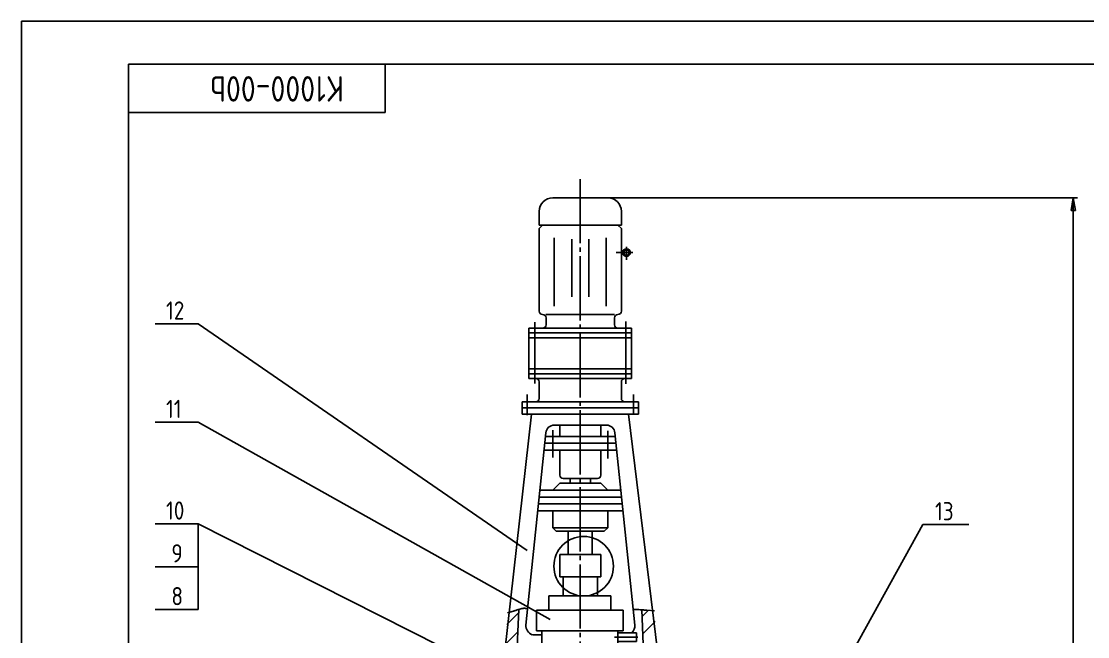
# Model space of a CAD drawing. Extents: x 26 to 65864, y -126 to 468.
# Drawn here: x 26 to 275.1, y 324.1 to 467.9 of the extents above; entities that cross this region are included whole.
import ezdxf

# ---------------------------------------------------------------- set-up
doc = ezdxf.new("R2010")
doc.units = 0
doc.linetypes.add('DASHDOT', pattern=[18, 15, -1, 1, -1])
doc.layers.get('0').update_dxf_attribs({"linetype": 'DASHDOT'})
for name, color, linetype in [('1', 7, 'CONTINUOUS'), ('2', 134, 'CONTINUOUS'), ('3', 7, 'CONTINUOUS')]:
    doc.layers.add(name, color=color, linetype=linetype)
doc.styles.get("Standard").update_dxf_attribs({"font": 'gbenor.shx', "bigfont": 'gbcbig.shx'})

# ---------------------------------------------------------------- blocks, each defined once
blk = doc.blocks.new('Cadt2')
blk.add_line((164.59, 324.01), (170, 324.01))
at = {"layer": '1'}
for p, q in [((149.22, 333.62), (149.22, 330.29, 1)), ((163.72, 333.62), (149.22, 333.62)), ((163.72, 333.62), (163.72, 330.29)), ((146.34, 330.29), (146.34, 325.48)), ((166.59, 330.29), (146.34, 330.29)), ((166.59, 330.29), (166.59, 325.48)), ((166.59, 325.48), (146.34, 325.48)), ((147.59, 325.48), (147.59, 318.22)), ((165.34, 325.48), (165.34, 318.22)), ((169.71, 325.01), (165.34, 325.01)), ((169.71, 323.01), (169.71, 325.01)), ((169.71, 323.01), (165.34, 323.01)), ((143.22, 320.76), (147.59, 320.76)), ((143.22, 320.76), (143.22, 318.76)), ((143.22, 318.76), (147.59, 318.76)), ((144.82, 318.22), (168.32, 318.22)), ((161.22, 315.62), (144.82, 315.62)), ((168.32, 315.62), (155.59, 315.62)), ((161.22, 315.62), (168.32, 315.62))]:
    blk.add_line(p, q, dxfattribs=at)
at = {"layer": '2'}
for p, q in [((144.82, 315.62), (144.82, 318.22)), ((168.32, 315.62), (168.32, 318.22))]:
    blk.add_line(p, q, dxfattribs=at)

msp = doc.modelspace()

# ---------------------------------------------------------------- linework, layer by layer
for p, q in [((156.57, 431.01), (156.57, 258.14)), ((164.96, 413.86), (168.85, 413.86)), ((167.37, 415.21), (167.37, 412.18)), ((145.97, 397.62), (145.97, 383.24)), ((167.17, 397.77), (167.17, 383.15)), ((144.17, 380.71), (144.17, 375.84)), ((168.97, 380.71), (168.97, 376.3)), ((150.17, 372.36), (150.17, 365.94)), ((162.97, 372.19), (162.97, 365.77))]:
    msp.add_line(p, q)
at = {"layer": '1'}
for p, q in [((150.17, 426.66), (162.97, 426.66, 6.28)), ((146.97, 423.46), (146.97, 420.26)), ((166.17, 423.46), (166.17, 420.26)), ((146.97, 419.46), (147.77, 420.26)), ((146.97, 420.26), (166.17, 420.26)), ((146.97, 419.46), (146.97, 400.18)), ((165.37, 420.26), (166.17, 419.46)), ((166.17, 419.46), (166.17, 400.18)), ((150.5, 401.34), (150.5, 417.3)), ((154.57, 416.99), (154.57, 403.53)), ((158.57, 416.99), (158.57, 403.53)), ((162.64, 401.34), (162.64, 417.3)), ((166.17, 414.26), (166.57, 414.26)), ((166.17, 413.46), (166.57, 413.46)), ((148.5, 399.38), (164.59, 399.38, 6.28)), ((148.57, 398.58), (148.57, 396.98)), ((164.57, 398.58), (164.57, 396.98, 6.28)), ((144.57, 396.18), (144.57, 384.42)), ((144.57, 396.18), (147.77, 396.18)), ((147.77, 396.18), (165.37, 396.18, 6.28)), ((165.37, 396.18), (168.57, 396.18)), ((168.57, 396.18), (168.57, 384.42)), ((144.57, 395.06), (168.57, 395.06)), ((144.57, 393.94), (168.57, 393.94)), ((144.57, 386.66), (168.57, 386.66)), ((144.57, 385.54), (168.57, 385.54)), ((144.57, 384.42), (146.17, 384.42)), ((146.17, 384.42), (166.97, 384.42, 6.28)), ((146.97, 383.62), (146.97, 379.78)), ((166.17, 383.62), (166.17, 379.78, 6.28)), ((166.97, 384.42), (168.57, 384.42, 6.28)), ((142.97, 378.98), (146.17, 378.98)), ((142.97, 378.98), (142.97, 376.1)), ((146.17, 378.98), (166.97, 378.98, 6.28)), ((166.97, 378.98), (170.17, 378.98)), ((170.17, 376.1), (170.17, 378.98)), ((145.16, 376.1), (138.97, 320.74)), ((142.97, 377.54), (170.17, 377.54)), ((142.97, 377.54), (170.17, 377.54)), ((142.97, 376.1), (170.17, 376.1)), ((167.84, 376.1), (174.6, 320.8)), ((148.53, 371.74), (143.87, 326.84, 6.28)), ((150.52, 373.54), (162.67, 373.54, 6.28)), ((151.77, 373.54), (151.77, 370.9)), ((161.37, 373.54), (161.37, 370.9)), ((164.66, 371.74), (169.31, 326.84)), ((148.27, 369.3), (164.91, 369.3)), ((148.44, 370.9), (164.75, 370.9)), ((148.11, 367.7), (165.08, 367.7)), ((151.77, 367.7), (151.77, 361.86)), ((161.37, 367.7), (161.37, 361.86)), ((150.17, 358.34), (151.77, 359.94)), ((151.77, 359.94), (161.37, 359.94)), ((152.57, 361.06), (160.57, 361.06, 6.28)), ((154.17, 359.94), (154.17, 361.06)), ((158.97, 361.06), (158.97, 359.94, 6.28)), ((161.37, 359.94), (162.97, 358.34)), ((146.97, 356.74), (166.22, 356.74)), ((147.14, 358.34), (166.05, 358.34)), ((146.81, 355.14), (166.38, 355.14)), ((146.64, 353.54), (166.55, 353.54)), ((150.17, 349.54), (150.17, 353.54)), ((162.97, 349.54), (162.97, 353.54)), ((150.17, 349.54), (162.97, 349.54)), ((150.17, 349.54), (150.97, 348.74)), ((150.97, 348.74), (162.17, 348.74)), ((153.77, 348.74), (153.77, 343.31)), ((159.37, 348.74), (159.37, 343.31)), ((162.17, 348.74), (162.97, 349.54)), ((151.77, 343.31), (151.77, 338.13)), ((161.37, 343.31), (151.77, 343.31)), ((161.37, 343.31), (161.37, 338.13)), ((161.37, 338.13), (151.77, 338.13)), ((152.57, 333.62), (152.57, 338.13)), ((160.57, 333.62), (160.57, 338.13)), ((141.65, 317.54), (142.19, 330.48)), ((171.48, 317.54), (170.94, 330.39)), ((145.37, 324.52), (147.59, 324.52))]:
    msp.add_line(p, q, dxfattribs=at)
for radius in [0.89, 0.63]:
    msp.add_circle((167.37, 413.86), radius, dxfattribs=at)
for centre, radius, start, end in [((150.17, 423.46), 3.2, 90, 180), ((162.97, 423.46), 3.2, 0, 90), ((147.77, 400.18), 0.8, 180, 270), ((147.77, 398.58), 0.8, 0, 90), ((165.37, 398.58), 0.8, 90, 180), ((165.37, 400.18), 0.8, 270, 360), ((147.77, 396.98), 0.8, 270, 360), ((165.37, 396.98), 0.8, 180, 270), ((146.17, 383.62), 0.8, 0, 90), ((166.97, 383.62), 0.8, 90, 180), ((146.17, 379.78), 0.8, 270, 360), ((166.97, 379.78), 0.8, 180, 270), ((150.52, 371.54), 2, 90, 174.0833), ((162.67, 371.54), 2, 5.9167, 90), ((152.57, 361.86), 0.8, 180, 270), ((160.57, 361.86), 0.8, 270, 360), ((146.27, 326.74), 2.4, 177.5974, 247.8312), ((166.92, 326.74), 2.4, 313.9242, 362.4026)]:
    msp.add_arc(centre, radius, start, end, dxfattribs=at)
at = {"layer": '2'}
for q in [(436.02, 457.87), (51.02, 63.87)]:
    msp.add_line((51.02, 457.87), q, dxfattribs=at)
at = {"layer": '3'}
for p, q in [((446.02, 467.87), (26.02, 467.87)), ((26.02, -126.13), (26.02, 467.87)), ((111.02, 446.6), (111.02, 457.6)), ((51.02, 446.6), (111.02, 446.6)), ((162.97, 426.66), (272.71, 426.66)), ((271.71, 426.66), (271.21, 423.66)), ((272.21, 423.66), (271.71, 426.66)), ((271.71, 426.66), (271.71, 134.23)), ((271.21, 423.66), (272.21, 423.66)), ((67.31, 397.19), (57.31, 397.19)), ((144.18, 344.26), (67.31, 397.19)), ((67.31, 374.2), (57.31, 374.2)), ((149.56, 328.11), (67.31, 374.2)), ((67.31, 350.46), (57.31, 350.46)), ((136.25, 315.65), (67.31, 350.46)), ((67.31, 350.46), (67.31, 330.46)), ((200.41, 284.89), (236.55, 350.3)), ((236.55, 350.3), (247.3, 350.3)), ((67.31, 340.46), (57.31, 340.46)), ((67.31, 330.46), (57.31, 330.46)), ((139.41, 326.93), (142.16, 329.68)), ((139.6, 329.65), (140.98, 330.09)), ((140.98, 330.09), (140.98, 330.1)), ((140.98, 330.1), (140.99, 330.1)), ((140.99, 330.1), (141.02, 330.11)), ((141.02, 330.11), (141.06, 330.12)), ((141.06, 330.12), (141.13, 330.14)), ((141.13, 330.14), (141.21, 330.17)), ((141.21, 330.17), (141.33, 330.21)), ((141.33, 330.21), (141.48, 330.26)), ((141.48, 330.26), (141.65, 330.31)), ((141.65, 330.31), (141.85, 330.37)), ((141.85, 330.37), (142.05, 330.44)), ((142.05, 330.44), (142.27, 330.5)), ((142.27, 330.5), (142.48, 330.56)), ((142.48, 330.56), (142.69, 330.62)), ((142.69, 330.62), (142.89, 330.67)), ((142.89, 330.67), (143.07, 330.71)), ((143.07, 330.71), (143.23, 330.73)), ((143.23, 330.73), (143.38, 330.75)), ((143.38, 330.75), (143.52, 330.75)), ((143.52, 330.75), (143.65, 330.75)), ((143.65, 330.75), (143.78, 330.73)), ((143.78, 330.73), (144.19, 330.65, 6.28)), ((144.19, 330.65), (144.26, 330.61)), ((168.94, 330.48), (169.07, 330.49)), ((168.94, 330.48), (168.94, 330.48)), ((169.07, 330.49), (169.21, 330.5)), ((169.21, 330.5), (169.38, 330.5)), ((169.38, 330.5), (169.56, 330.49)), ((169.56, 330.49), (169.77, 330.48)), ((169.77, 330.48), (170.01, 330.46)), ((170.01, 330.46), (170.26, 330.44)), ((170.26, 330.44), (170.53, 330.42)), ((170.53, 330.42), (170.79, 330.4)), ((170.79, 330.4), (171.05, 330.38)), ((171.01, 328.83), (172.44, 330.26)), ((171.05, 330.38), (171.3, 330.36)), ((171.3, 330.36), (171.52, 330.34)), ((171.52, 330.34), (171.7, 330.32)), ((171.7, 330.32), (171.85, 330.31)), ((171.85, 330.31), (171.96, 330.3)), ((171.96, 330.3), (172.04, 330.3)), ((172.04, 330.3), (172.09, 330.29)), ((172.09, 330.29), (172.13, 330.29)), ((172.13, 330.29), (173.87, 330.14)), ((172.14, 330.29), (172.15, 330.29)), ((171.18, 324.76), (174.07, 327.65)), ((139.09, 322.37), (141.97, 325.25))]:
    msp.add_line(p, q, dxfattribs=at)
msp.add_circle((157.36, 340.58), 6.96, dxfattribs=at)

# ---------------------------------------------------------------- block references
msp.add_blockref('Cadt2', (0, 0))

# ---------------------------------------------------------------- texts
at = {"layer": '3', "insert": (101.36, 455.07), "char_height": 5.95, "width": 65536, "attachment_point": 7, "rotation": 180}
msp.add_mtext('K1000-00b', dxfattribs=at)
at = {"layer": '3', "char_height": 4.25, "width": 65536, "attachment_point": 7}
for s, insert in [('12', (59.81, 398.19)), ('11', (59.81, 375.2)), ('10', (59.81, 351.46)), ('13', (239.42, 351.3)), ('9', (61.06, 341.46)), ('8', (61.06, 331.46))]:
    msp.add_mtext(s, dxfattribs=dict(at, insert=insert))

doc.saveas('drawing.dxf')
